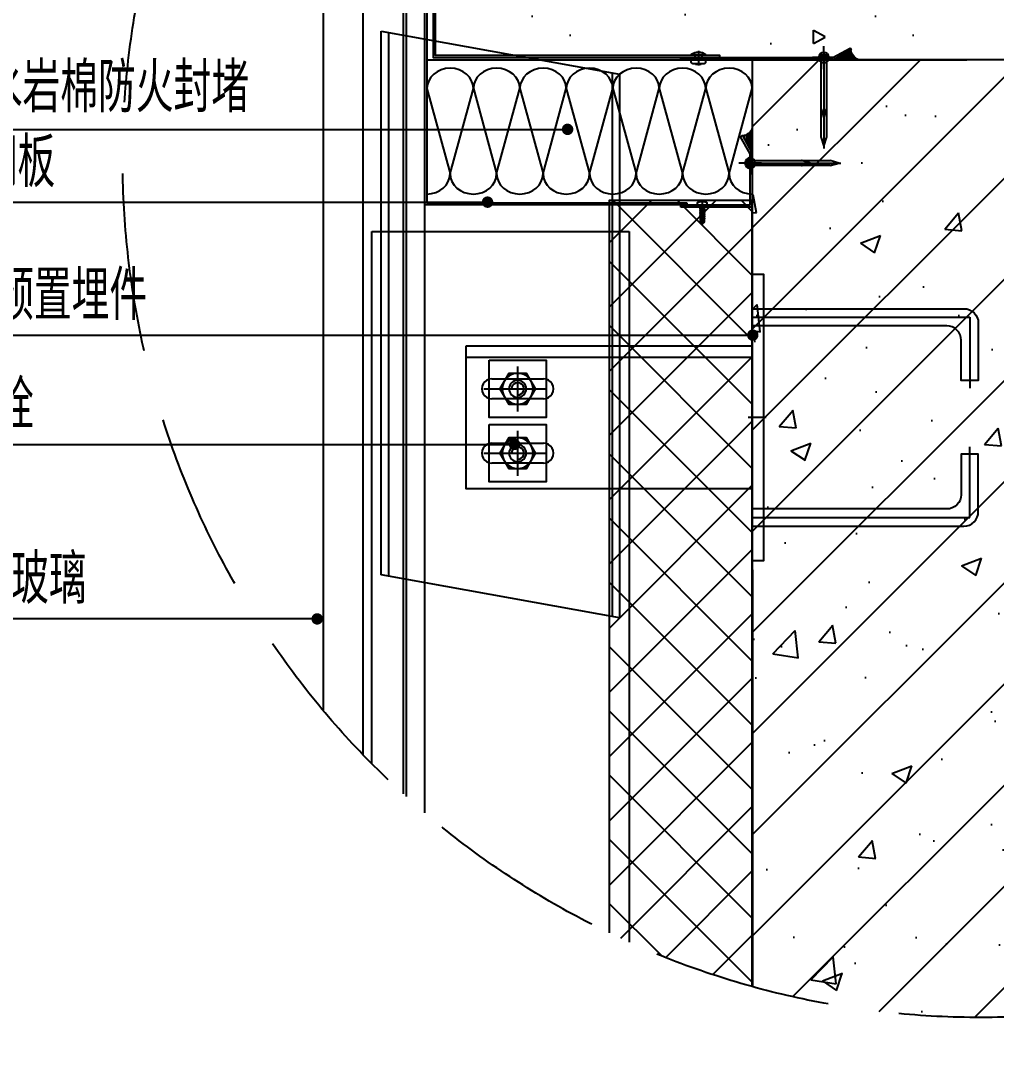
# Model space of a CAD drawing. Extents: x 198753 to 882193, y -399300 to 132460.
# Drawn here: x 345487 to 346852, y -188472 to -187037 of the extents above; entities that cross this region are included whole.
import ezdxf

# ---------------------------------------------------------------- set-up
doc = ezdxf.new("R2010")
doc.units = 0
doc.header["$LTSCALE"] = 1000
doc.header["$MEASUREMENT"] = 0
for name, pattern in [('CENTER', [50.8, 31.75, -6.35, 6.35, -6.35]), ('DASH', [0.35, 0.25, -0.1]), ('DASHDOT2', [0.5, 0.25, -0.125, 0, -0.125]), ('DLAD4103$0$DASHED', [19.05, 12.7, -6.35])]:
    doc.linetypes.add(name, pattern=pattern)
for name, color, linetype in [('01-标注_符号', 200, 'Continuous'), ('02-TEXT_标注', 130, 'Continuous'), ('05-填充_天正', 26, 'Continuous'), ('A-D-玻璃剖线', 130, 'Continuous'), ('A-D-金属剖线', 200, 'Continuous'), ('A-SUR_保温', 222, 'Continuous'), ('A-SUR_面层', 191, 'Continuous'), ('A_STR-砼柱', 51, 'Continuous'), ('D_铝板', 181, 'Continuous'), ('PJ', 4, 'Continuous'), ('ZX', 14, 'CENTER'), ('钢龙骨', 173, 'Continuous')]:
    doc.layers.add(name, color=color, linetype=linetype)
doc.layers.add('04-不打印_辅助线', color=165, linetype='Continuous', plot=False)
doc.styles.add('_TCH_DIM', font='ROS1', dxfattribs={"width": 0.8, "bigfont": 'JD'})
pattern_1 = [(270, (153642.4788, 448171.3819), (-1.5875, -0.79375), [0, -1.5875])]
pattern_2 = [(0, (55467.9, -19886.7), (240, 480), [0, -480]), (0, (55187.1, -19951.5), (240, 480), [0, -480]), (0, (55343.1, -19956.3), (240, 480), [0, -480]), (0, (55513.5, -19814.7), (240, 480), [0, -480]), (0, (55314.3, -19980.3), (240, 480), [0, -480]), (0, (55561.5, -19512.3), (240, 480), [0, -480]), (0, (55415.1, -19550.7), (240, 480), [0, -480]), (0, (55491.9, -19610.7), (240, 480), [0, -480]), (0, (55100.7, -19620.3), (240, 480), [0, -480]), (0, (55335.9, -19641.9), (240, 480), [0, -480]), (0, (55244.7, -19764.3), (240, 480), [0, -480]), (0, (55249.5, -19944.3), (240, 480), [0, -480]), (0, (55429.5, -19963.5), (240, 480), [0, -480]), (0, (55561.5, -19752.3), (240, 480), [0, -480]), (0, (55112.7, -19826.7), (240, 480), [0, -480]), (0, (55153.5, -19745.1), (240, 480), [0, -480]), (0, (55340.7, -19778.7), (240, 480), [0, -480]), (0, (55273.5, -19848.3), (240, 480), [0, -480]), (0, (55235.1, -19689.9), (240, 480), [0, -480]), (0, (55295.1, -19509.9), (240, 480), [0, -480]), (0, (55131.9, -19927.5), (240, 480), [0, -480]), (0, (55395.9, -19608.3), (240, 480), [0, -480]), (0, (55172.7, -19601.1), (240, 480), [0, -480]), (0, (55134.3, -19538.7), (240, 480), [0, -480]), (130.601294, (55532.036, -19662.57), (-1199.999987, 1440.000006), [21.0732, -8829.689]), (18.43495, (55497.75, -19653.43), (1200, 480), [21.684, -3014.1023]), (90, (55497.75, -19674), (240, 480), [20.5714, -939.4285]), (161.56505, (55518.32, -19680.856), (-1200, 479.99996), [21.684, -3014.1023]), (53.1301, (55518.32, -19680.86), (240, 480), [22.857, -2377.143]), (135, (55536.6, -19925.43), (-240, 480), [19.395, -1338.25]), (45, (55509.18, -19925.43), (240, 480), [19.395, -1338.25]), (135, (55522.9, -19939.14), (-240, 480), [19.395, -1338.25]), (45, (55522.9, -19939.14), (240, 480), [19.395, -1338.25]), (116.565, (55305.75, -19603.14), (-4e-05, 960), [25.555, -511.101]), (180, (55294.3, -19580.3), (-240, 480), [27.4286, -452.5714]), (63.435, (55255.46, -19603.14), (2e-06, 960), [25.555, -511.101]), (116.565, (55266.9, -19626), (-4e-05, 960), [25.555, -511.101]), (0, (55266.9, -19626), (240, 480), [27.4286, -452.5714]), (63.435, (55294.32, -19626), (2e-06, 960), [25.555, -511.101]), (107.10273, (55486.322, -19765.427), (-719.9999725, 2400.000004), [31.089, -13026.322]), (143.97263, (55477.18, -19735.713), (-4559.999942, 3359.999996), [31.089, -6497.616]), (180, (55452.04, -19717.43), (-240, 480), [29.7143, -450.2857]), (36.02737, (55397.18, -19735.713), (4559.999966, 3359.999964), [31.089, -6497.616]), (71.56505, (55388.036, -19763.14), (720, 2400), [28.912, -3006.874]), (107.10273, (55397.179, -19792.856), (-719.9999725, 2400.000004), [31.089, -13026.322]), (143.97263, (55422.32, -19811.14), (-4559.999942, 3359.999996), [31.089, -6497.616]), (0, (55422.3, -19811.14), (240, 480), [29.7143, -450.2857]), (36.02737, (55452.036, -19811.14), (4559.999966, 3359.999964), [31.089, -6497.616]), (71.56505, (55477.18, -19792.856), (720, 2400), [28.912, -3006.874]), (150.25512, (55490.893, -19541.427), (-720, 479.99999), [18.428, -3851.4557]), (90, (55474.9, -19550.57), (240, 480), [18.2857, -941.714]), (29.74488, (55474.893, -19550.57), (720, 480), [18.428, -3851.4557]), (116.565, (55378.9, -19882), (-4e-05, 960), [25.555, -511.101]), (168.69007, (55367.465, -19859.14), (-2160, 479.99999), [23.31, -4871.7484]), (41.185925, (55326.322, -19870.57), (5999.999964, 5279.999954), [24.2975, -10180.6416]), (90, (55326.32, -19893.43), (240, 480), [22.857, -937.143]), (138.814074, (55344.607, -19909.427), (-5999.999893, 5280.000034), [24.2975, -10180.6416]), (16.699244, (55344.607, -19909.427), (7919.99994, 2399.999975), [23.8636, -9998.83]), (60.945396, (55367.465, -19902.57), (240, 479.999996), [23.533, -9860.2716]), (109.983106, (55177.75, -19680.856), (-1200.000005, 3359.999991), [26.7536, -11209.758]), (155.556045, (55168.607, -19655.713), (-3120.000012, 1439.99997), [27.6184, -11572.105]), (24.443955, (55118.322, -19655.713), (3120.000002, 1439.999993), [27.6184, -11572.105]), (70.016893, (55109.179, -19680.856), (1200.000004, 3359.999992), [26.7536, -11209.758]), (109.983106, (55118.322, -19705.998), (-1200.000005, 3359.999991), [26.7536, -11209.758]), (160.01689, (55143.465, -19715.14), (-1200, 479.99998), [26.7536, -5591.502]), (19.98311, (55143.465, -19715.14), (1199.999993, 480), [26.7536, -5591.502]), (70.016893, (55168.607, -19705.998), (1200.000004, 3359.999992), [26.7536, -11209.758]), (122.00538, (55356.036, -19724.284), (-240.00003, 479.999975), [21.5634, -4506.747]), (18.43495, (55324.036, -19712.856), (1200, 480), [21.684, -3014.1023]), (90, (55324.04, -19733.43), (240, 480), [20.5714, -939.4285]), (161.56505, (55344.61, -19740.284), (-1200, 479.99996), [21.684, -3014.1023]), (54.46232, (55344.607, -19740.284), (1679.999998, 2399.999996), [19.6625, -8238.569]), (116.565, (55216.6, -19840.86), (-4e-05, 960), [25.555, -511.101]), (180, (55205.2, -19818), (-240, 480), [25.143, -454.857]), (59.03624, (55166.32, -19840.856), (240, 479.999998), [26.656, -5571.0576]), (120.96376, (55180.036, -19863.713), (-240.000033, 479.999978), [26.656, -5571.0576]), (0, (55180.04, -19863.7), (240, 480), [25.143, -454.857]), (63.435, (55205.2, -19863.7), (2e-06, 960), [25.555, -511.101])]

# ---------------------------------------------------------------- blocks, each defined once
blk = doc.blocks.new('A$C440A718A')
at = {"layer": '01-标注_符号'}
for p, q in [((-22.769, 58.541), (-43.418, 58.541)), ((7.382, 58.541), (-22.769, 58.541)), ((-22.36, -9.083), (-43.418, -9.083)), ((-10.418, -9.083), (-22.36, -9.083))]:
    blk.add_line(p, q, dxfattribs=at)
at = {"layer": '01-标注_符号', "const_width": 0.4}
for points in [[(7.582, 58.541, 1), (7.182, 58.541, 1)], [(-1.679, 39.953, 1), (-1.279, 39.953, 1)], [(6.888, 25.135, 1), (7.288, 25.135, 1)], [(1.292, 20.046, 1), (1.692, 20.046, 1)], [(19.834, 10.751, 1), (20.234, 10.751, 1)], [(3.182, 3.113, 1), (3.582, 3.113, 1)], [(-10.218, -9.083, 1), (-10.618, -9.083, 1)]]:
    blk.add_lwpolyline(points, format="xyb", close=True, dxfattribs=at)
at = {"layer": '01-标注_符号'}
for points in [[(-43.188, 39.953), (-1.479, 39.953)], [(-43.418, 25.135), (7.088, 25.135)], [(-43.418, 20.046), (1.492, 20.046)], [(-43.418, 10.751), (20.034, 10.751)], [(-43.418, 3.113), (3.382, 3.113)]]:
    blk.add_lwpolyline(points, dxfattribs=at)
at = {"layer": '02-TEXT_标注', "style": '_TCH_DIM'}
for s, height, width, p in [('水泥压力板', 3.4729, 0.8, (-42.368, 59.591)), ('铝合金隐框横梁', 3.4729, 0.8, (-43.188, 41.003)), ('厚憎水岩棉防火封堵', 3.4729, 0.8, (-38.938, 26.329)), ('100', 3.5, 0.64, (-43.418, 26.329)), ('2', 3.5, 0.64, (-43.418, 21.096)), ('厚镀锌钢板', 3.4729, 0.8, (-41.925, 21.096)), ('热浸镀锌预置埋件', 3.4729, 0.8, (-43.418, 11.801)), ('不锈钢螺栓', 3.4729, 0.8, (-43.418, 4.163)), ('钢化中空玻璃', 3.4729, 0.8, (-42.368, -8.033))]:
    blk.add_text(s, height=height, dxfattribs=dict(at, width=width)).set_placement(p)
blk = doc.blocks.new('MB-1')
blk.add_line((0, 0), (10.96, 0))
blk.add_lwpolyline([(8, -100), (0, -100), (0, 100), (8, 100)], close=True)
for points in [[(8, 76), (-140, 76, 0.414214), (-150, 66), (-150, 25.74), (-138, 25.74), (-138, 54, -0.414214), (-128, 64), (8, 64)], [(8, -76), (-140, -76, -0.414214), (-150, -66), (-150, -25.74), (-138, -25.74), (-138, -54, 0.414214), (-128, -64), (8, -64)]]:
    blk.add_lwpolyline(points, format="xyb")
at = {"linetype": 'DASHDOT2', "ltscale": 20}
for points in [[(8, 70), (-144, 70), (-144, 20.51)], [(8, -70), (-144, -70), (-144, -20.51)]]:
    blk.add_lwpolyline(points, dxfattribs=at)
blk = doc.blocks.new('射钉YD62')
at = {"layer": 'PJ'}
for p, q in [((-56.03, 1.79), (-62, 0)), ((-62, 0), (-56.03, -1.79)), ((-55.97, 1.8), (-0.2, 1.8)), ((0, 3.4), (0, 2)), ((0, 2), (0, -2)), ((0.65, 3.6), (0.2, 3.6)), ((-0.2, -1.8), (-55.97, -1.8)), ((0, -2), (0, -3.4)), ((0.65, -3.6), (0.2, -3.6))]:
    blk.add_line(p, q, dxfattribs=at)
for centre, radius, start, end in [((-55.97, 1.6), 0.2, 90, 106.69924), ((-0.2, 2), 0.2, 270, 0), ((0.2, 3.4), 0.2, 90, 180), ((0.65, 3.4), 0.2, 37.31298, 90), ((-3.81, 0), 5.81, 322.68702, 37.31298), ((-55.97, -1.6), 0.2, 253.30076, 270), ((-0.2, -2), 0.2, 0, 90), ((0.2, -3.4), 0.2, 180, 270), ((0.65, -3.4), 0.2, 270, 322.68702)]:
    blk.add_arc(centre, radius, start, end, dxfattribs=at)
at = {"layer": 'ZX', "ltscale": 0.1}
blk.add_line((3.56, 0), (-63.47, 0), dxfattribs=at)
blk = doc.blocks.new('射钉TD42右')
at = {"layer": 'PJ'}
blk.add_circle((0, 0), 3.6, dxfattribs=at)
at = {"layer": 'PJ', "linetype": 'DLAD4103$0$DASHED', "ltscale": 0.1}
blk.add_circle((0, 0), 1.8, dxfattribs=at)
at = {"layer": 'ZX', "ltscale": 0.1}
for p, q in [((0, -8), (0, 8)), ((8, 0), (-8, 0))]:
    blk.add_line(p, q, dxfattribs=at)
blk = doc.blocks.new('MD-1')
blk.add_line((0, 2.61), (0, -7.57))
for points in [[(5, 0, 0.376048), (-5, 0)], [(-2, -6.37), (-2, -6.5, 0.414214), (-1.62, -6.88), (1.62, -6.88, 0.414214), (2, -6.5), (2, -6.37)]]:
    blk.add_lwpolyline(points, format="xyb")
for points in [[(-5, -0.62), (5, -0.62), (5, 0), (-5, 0)], [(-2.5, -3.62), (-2.5, -0.62), (2.5, -0.62), (2.5, -3.62)]]:
    blk.add_lwpolyline(points, close=True)
blk.add_lwpolyline([(5, -5.38), (5, -4.62, 0.414214), (4, -3.62), (-4, -3.62, 0.414214), (-5, -4.62), (-5, -5.38, 0.414214), (-4, -6.37), (4, -6.37, 0.414214)], format="xyb", close=True)
blk = doc.blocks.new('$LinePat$岩棉板')
at = {"color": 0}
for p, q in [((0, -17), (12, -67)), ((12, -67), (24, -17))]:
    blk.add_line(p, q, dxfattribs=at)
for centre, start, end in [((12, -17), 0, 180), ((0, -67), 270, 0), ((24, -67), 180, 270)]:
    blk.add_arc(centre, 12, start, end, dxfattribs=at)
at = {"layer": 'Defpoints'}
blk.add_point((0, 0.15), dxfattribs=at)
at = {"layer": 'Defpoints', "color": 0}
blk.add_point((24, -84), dxfattribs=at)
blk = doc.blocks.new('halksjdhasjkld')
at = {"layer": '05-填充_天正'}
h = blk.add_hatch(dxfattribs=at)
h.set_pattern_fill('加气混凝土', color=256, scale=40, style=0)
h.set_pattern_definition(pattern_2)
h.paths.add_polyline_path([(62214.6, 20832.2), (62214.6, 20732.2), (62891.6, 20732.2), (62891.6, 20832.2)])
h = blk.add_hatch(dxfattribs=at)
h.set_pattern_fill('加气混凝土', color=256, scale=40, style=0)
h.set_pattern_definition(pattern_2)
edge = h.paths.add_edge_path()
edge.add_arc((62911.3, 20593.4), 1200, 6.6408, 11.4772)
edge.add_line((64087.3, 20832.2), (62891.6, 20832.2))
edge.add_line((62891.6, 20832.2), (62891.6, 20732.2))
edge.add_line((62891.6, 20732.2), (64103.2, 20732.2))
h = blk.add_hatch(dxfattribs=at)
h.set_pattern_fill('钢筋混凝土', color=256, scale=40, style=0)
h.set_pattern_definition([(45, (55326.32, -19740.28), (-70.71068, 70.71068), []), (50, (55326.32, -19740.28), (286.9041, -25.1009), [30, -330]), (355, (55326.32, -19740.28), (-55.5005, 300.8769), [24, -264]), (100.4514, (55350.23, -19742.38), (231.4038, 275.7758), [25.496, -280.4568]), (46.1842, (55326.32, -19660.3), (426.8964, -66.2076), [45, -495]), (96.6356, (55361.9, -19665.8), (373.865, 389.647), [38.244, -420.685]), (351.1842, (55326.3, -19660.3), (373.865, 389.6474), [36, -396]), (21, (55366.32, -19680.28), (238.7628, -161.0476), [30, -330]), (326, (55366.32, -19680.28), (97.3261, 290.06), [24, -264]), (71.4514, (55386.22, -19693.7), (336.089, 129.0122), [25.496, -280.4568]), (37.5, (55326.32, -19740.28), (4.86394, 133.15754), [0, -260.8, 0, -268, 0, -265]), (7.5, (55326.32, -19740.28), (105.2278, 157.7647), [0, -152.8, 0, -254.8, 0, -101]), (327.5, (55237.12, -19740.28), (213.52897, -9.02195), [0, -100, 0, -312, 0, -414]), (317.5, (55197.12, -19740.28), (233.2745, 40.042), [0, -130, 0, -207.2, 0, -294])])
edge = h.paths.add_edge_path()
edge.add_arc((62911.3, 20593.4), 1200, 254.5516, 283.5108)
edge.add_line((63191.6, 19426.6), (63191.6, 20732.2))
edge.add_line((63191.6, 20732.2), (62591.6, 20732.2))
edge.add_line((62591.6, 20732.2), (62591.6, 19436.7))
at = {"layer": 'A-SUR_保温'}
h = blk.add_hatch(dxfattribs=at)
h.set_pattern_fill('DOTS', color=256, angle=90, style=0)
h.set_pattern_definition(pattern_1)
edge = h.paths.add_edge_path()
edge.add_arc((62575.8, 20642.6), 17, 278.2118, 338.3321, ccw=False)
edge.add_line((62578.2, 20625.7), (62591.6, 20601.3))
edge.add_line((62591.6, 20601.3), (62591.6, 20608.6))
edge.add_line((62591.6, 20608.6), (62591.6, 20636.3))
at = {"layer": '钢龙骨'}
h = blk.add_hatch(dxfattribs=at)
h.set_pattern_fill('DOTS', color=256, angle=90, style=0)
h.set_pattern_definition(pattern_1)
edge = h.paths.add_edge_path()
edge.add_arc((62746.4, 20748), 17, 188.2118, 248.3321, ccw=False)
edge.add_line((62729.6, 20745.6), (62705.2, 20732.2))
edge.add_line((62705.2, 20732.2), (62712.5, 20732.2))
edge.add_line((62712.5, 20732.2), (62740.1, 20732.2))
for p, q in [((62191.6, 20316.2), (62591.6, 20316.2)), ((62223.6, 20284.9), (62223.6, 20284.9)), ((62227.6, 20286.2), (62299.6, 20286.2)), ((62223.6, 20258.9), (62223.6, 20258.9)), ((62299.6, 20258.2), (62227.6, 20258.2)), ((62611, 20232.2), (62585.7, 20232.2)), ((62223.6, 20194.9), (62223.6, 20194.9)), ((62227.6, 20196.2), (62299.6, 20196.2)), ((62223.6, 20168.9), (62223.6, 20168.9)), ((62299.6, 20168.2), (62227.6, 20168.2))]:
    blk.add_line(p, q)
at = {"linetype": 'CENTER'}
for p, q in [((62263.6, 20240.4), (62263.6, 20303.4)), ((62216.2, 20272.2), (62304.5, 20272.2)), ((62231.2, 20272.2), (62290.1, 20272.2)), ((62263.6, 20150.4), (62263.6, 20213.4)), ((62216.2, 20182.2), (62304.5, 20182.2)), ((62231.2, 20182.2), (62290.1, 20182.2))]:
    blk.add_line(p, q, dxfattribs=at)
for points in [[(62133.6, 19679.4), (62133.6, 20866.9), (62105.6, 20866.9, 0.414214), (62103.6, 20864.9), (62103.6, 19705.8)], [(62263.6, 20263.6, 2.414214), (62255, 20272.2)], [(62263.6, 20173.6, 2.414214), (62255, 20182.2)]]:
    blk.add_lwpolyline(points, format="xyb")
blk.add_lwpolyline([(62133.6, 20862.9), (62107.6, 20862.9), (62107.6, 19702.2)])
for points in [[(62191.6, 20332.2), (62591.6, 20332.2), (62591.6, 20132.2), (62191.6, 20132.2)], [(62223.6, 20312.2), (62303.6, 20312.2), (62303.6, 20232.2), (62223.6, 20232.2)], [(62238.6, 20272.2), (62251.1, 20250.6), (62276.1, 20250.6), (62288.5, 20272.2), (62276, 20293.8), (62251.1, 20293.8)], [(62223.6, 20222.2), (62303.6, 20222.2), (62303.6, 20142.2), (62223.6, 20142.2)], [(62238.6, 20182.2), (62251.1, 20160.6), (62276.1, 20160.6), (62288.5, 20182.2), (62276, 20203.8), (62251.1, 20203.8)]]:
    blk.add_lwpolyline(points, close=True)
for points in [[(62263.6, 20250.6, 1), (62263.6, 20293.8, 1)], [(62263.6, 20284.2, 1), (62263.6, 20260.2, 1)], [(62263.6, 20160.6, 1), (62263.6, 20203.8, 1)], [(62263.6, 20194.2, 1), (62263.6, 20170.2, 1)]]:
    blk.add_lwpolyline(points, format="xyb", close=True)
for centre, start, end in [((62227.6, 20272.2), 89.9912, 270.0088), ((62299.6, 20272.2), 269.9912, 90.0088), ((62227.6, 20182.2), 89.9912, 270.0088), ((62299.6, 20182.2), 269.9912, 90.0088)]:
    blk.add_arc(centre, 14, start, end)
at = {"layer": '01-标注_符号', "linetype": 'Continuous'}
blk.add_open_spline([(63021.2, 19398.4), (62892.2, 18607.9), (62580, 17625.2), (61389.7, 15291.2), (62383.2, 13491.3), (63478.1, 12941)], degree=3, knots=[0, 0, 0, 0, 2446.097523, 4171.565669, 7362.676909, 7362.676909, 7362.676909, 7362.676909], dxfattribs=at)
at = {"layer": '04-不打印_辅助线', "ltscale": 0.1}
blk.add_line((62581.5, 20587.8), (62675.6, 20587.8), dxfattribs=at)
at = {"layer": '04-不打印_辅助线'}
blk.add_lwpolyline([(62521.6, 20536.1), (62521.6, 20501.8)], dxfattribs=at)
at = {"layer": 'A-D-玻璃剖线'}
for p, q in [((62047.6, 19760.2), (62047.6, 21426.5)), ((61991.6, 21364.3), (61991.6, 19822.5))]:
    blk.add_line(p, q, dxfattribs=at)
at = {"layer": 'A-D-金属剖线'}
for p, q in [((62133.6, 20529.2), (62133.6, 20832.9)), ((62136.6, 20832.9), (62136.6, 20532.2)), ((62500.1, 20529.2), (62133.6, 20529.2)), ((62136.6, 20532.2), (62500.1, 20532.2)), ((62500.1, 20532.2), (62500.1, 20529.2))]:
    blk.add_line(p, q, dxfattribs=at)
for points in [[(62546.3, 20735.2), (62546.3, 20738.2), (62148.6, 20738.2), (62148.6, 20832.3), (62162, 20856.4), (62159.4, 20858), (62145.6, 20833.1), (62145.6, 20735.2)], [(62491.6, 20735.2), (62491.6, 20735.2), (62491.6, 20735.2), (62704.4, 20735.2), (62728.5, 20748.5), (62730, 20745.9), (62705.2, 20732.2), (62491.6, 20732.2)], [(62491.6, 20526.2), (62491.6, 20529.2), (62588.6, 20529.2), (62588.6, 20600.5), (62575.3, 20624.6), (62577.9, 20626.2), (62591.6, 20601.3), (62591.6, 20526.2)]]:
    blk.add_lwpolyline(points, close=True, dxfattribs=at)
at = {"layer": 'A-SUR_保温'}
for p, q in [((62591.6, 20602.2), (62591.8, 19436.7)), ((62391.6, 20476.1), (62450.7, 20535.2)), ((62391.6, 20386.3), (62540.5, 20535.2)), ((62591.6, 20340.6), (62397.1, 20535.2)), ((62591.6, 20430.4), (62486.9, 20535.2)), ((62591.6, 20520.2), (62576.7, 20535.2)), ((62391.6, 20296.5), (62591.6, 20496.5)), ((62591.6, 20250.8), (62391.6, 20450.8)), ((62391.6, 20206.7), (62591.6, 20406.7)), ((62591.6, 20161), (62391.6, 20361)), ((62391.6, 20116.9), (62591.6, 20316.9)), ((62591.6, 20071.2), (62391.6, 20271.2)), ((62391.6, 20027.1), (62591.6, 20227.1)), ((62591.6, 19981.4), (62391.6, 20181.4)), ((62391.6, 19937.3), (62591.6, 20137.3)), ((62591.6, 19891.6), (62391.6, 20091.6)), ((62391.6, 19847.5), (62591.6, 20047.5)), ((62591.6, 19801.8), (62391.6, 20001.8)), ((62391.6, 19757.7), (62591.6, 19957.7)), ((62591.6, 19712), (62391.6, 19912)), ((62391.6, 19667.8), (62591.6, 19867.8)), ((62591.6, 19622.2), (62391.6, 19822.2)), ((62391.6, 19578), (62591.6, 19778)), ((62591.6, 19532.4), (62391.6, 19732.4)), ((62407.6, 19504.2), (62591.6, 19688.2)), ((62591.6, 19442.6), (62391.6, 19642.6)), ((62470.5, 19477.3), (62591.6, 19598.4)), ((62464.9, 19479.5), (62391.6, 19552.8)), ((62536.4, 19453.4), (62591.6, 19508.6))]:
    blk.add_line(p, q, dxfattribs=at)
blk.add_lwpolyline([(62591.6, 19436.7), (62591.6, 20535.2), (62391.6, 20535.2), (62391.6, 19511.7)], dxfattribs=at)
at = {"layer": 'A-SUR_保温', "linetype": 'DASH'}
blk.add_circle((62911.3, 20593.4), 1200, dxfattribs=at)
at = {"layer": 'A-SUR_面层'}
blk.add_line((62136.6, 20732.2), (62891.6, 20732.2), dxfattribs=at)
at = {"layer": 'A_STR-砼柱'}
for p, q in [((63191.6, 20732.2), (62591.6, 20732.2)), ((62591.6, 20732.2), (62591.6, 19436.7))]:
    blk.add_line(p, q, dxfattribs=at)
at = {"layer": '钢龙骨'}
for p, q in [((62072.9, 20012.2), (62072.9, 20772.2)), ((62072.9, 20772.2), (62405.9, 20712.2)), ((62082.9, 20770), (62082.9, 20010)), ((62691.6, 20742.3), (62691.6, 20648.2)), ((62684.4, 20736.5), (62684.4, 20735.6)), ((62684.8, 20735.2), (62687.6, 20735.2)), ((62687.6, 20735.2), (62695.6, 20735.2)), ((62688, 20663.2), (62688, 20734.8)), ((62695.2, 20734.8), (62695.2, 20663.2)), ((62695.6, 20735.2), (62698.4, 20735.2)), ((62698.8, 20736.5), (62698.8, 20735.6)), ((62395.9, 20714.4), (62395.9, 19954.4)), ((62405.9, 20712.2), (62405.9, 19952.2)), ((62688.1, 20663.1), (62691.6, 20651.2)), ((62691.6, 20651.2), (62695.2, 20663.1)), ((62587.3, 20595), (62588.2, 20595)), ((62588.6, 20591.8), (62588.6, 20594.6)), ((62588.6, 20583.8), (62588.6, 20591.8)), ((62588.6, 20581), (62588.6, 20583.8)), ((62589, 20591.4), (62660.6, 20591.4)), ((62660.6, 20584.2), (62589, 20584.2)), ((62672.6, 20587.8), (62660.7, 20591.3)), ((62660.7, 20584.2), (62672.6, 20587.8)), ((62587.3, 20580.6), (62588.2, 20580.6)), ((62059.6, 19748, 0), (62059.6, 20492.2, 0)), ((62059.6, 20492.2, 0), (62419.6, 20492.2, 0)), ((62419.6, 20492.2, 0), (62419.6, 19498.7, 0)), ((62405.9, 19952.2), (62072.9, 20012.2))]:
    blk.add_line(p, q, dxfattribs=at)
for points in [[(62740.1, 20732.2, -0.268512), (62729.6, 20745.6), (62705.2, 20732.2), (62712.5, 20732.2)], [(62591.6, 20636.3, -0.268512), (62578.2, 20625.7), (62591.6, 20601.3), (62591.6, 20608.6)]]:
    blk.add_lwpolyline(points, format="xyb", close=True, dxfattribs=at)
for points in [[(62514.6, 20532.1, -0.13993), (62520.8, 20534.3)], [(62514.6, 20532.1), (62514.6, 20529.1), (62518.8, 20529.1, -0.414214), (62519, 20528.9), (62519, 20527.5), (62518.1, 20527), (62519, 20526.5), (62519, 20524.9), (62518.1, 20524.4), (62519, 20523.9), (62519, 20522.3), (62524.3, 20521.4)], [(62525.2, 20520.8), (62524.3, 20520.3), (62524.3, 20518.8), (62525.2, 20518.2), (62524.3, 20517.7), (62524.3, 20516.2), (62525.2, 20515.6), (62524.3, 20515.1), (62524.3, 20513.6), (62525.2, 20513), (62524.3, 20512.5), (62524.3, 20511), (62525.2, 20510.4), (62524.3, 20509.9), (62524.3, 20505.2), (62522.2, 20503.1), (62521.6, 20503.1), (62521, 20503.1), (62519, 20505.2), (62519, 20510.9), (62518.1, 20511.4), (62519, 20511.9), (62519, 20513.5), (62518.1, 20514), (62519, 20514.5), (62519, 20516.1), (62518.1, 20516.6), (62519, 20517.1), (62519, 20518.7), (62518.1, 20519.2), (62519, 20519.7), (62519, 20521.3), (62518.1, 20521.8), (62525.2, 20520.8), (62524.3, 20521.4), (62524.3, 20522.9), (62525.2, 20523.4), (62524.3, 20524), (62524.3, 20525.5), (62525.2, 20526), (62524.3, 20526.6), (62524.3, 20528.1), (62525.2, 20528.6), (62525, 20528.8, -0.767327), (62525.1, 20529.1), (62528.6, 20529.1), (62528.6, 20532.1)], [(62522.4, 20534.3, -0.13993), (62528.6, 20532.1)], [(62519, 20510.9), (62521.1, 20510.5, -1.930606), (62522.2, 20510.3), (62524.3, 20509.9)], [(62519, 20505.2, -0.179236), (62522.2, 20503.1)]]:
    blk.add_lwpolyline(points, format="xyb", dxfattribs=at)
for points in [[(62518.1, 20527), (62525.2, 20526)], [(62518.1, 20524.4), (62525.2, 20523.4)], [(62518.8, 20529.1), (62525.1, 20529.1)], [(62518.9, 20529.1), (62524.3, 20528.1)], [(62519, 20527.5), (62524.3, 20526.6)], [(62519, 20526.5), (62524.3, 20525.5)], [(62519, 20524.9), (62524.3, 20524)], [(62519, 20523.9), (62524.3, 20522.9)], [(62522.4, 20534.3), (62522.4, 20533.5), (62520.8, 20533.5), (62520.8, 20534.3)], [(62521.6, 20529.1), (62525.2, 20528.6)], [(62518.1, 20521.8), (62519, 20522.3)], [(62518.1, 20519.2), (62525.2, 20518.2)], [(62518.1, 20516.6), (62525.2, 20515.6)], [(62518.1, 20514), (62525.2, 20513)], [(62518.1, 20511.4), (62521.1, 20511)], [(62519, 20521.3), (62524.3, 20520.3)], [(62519, 20519.7), (62524.3, 20518.8)], [(62519, 20518.7), (62524.3, 20517.7)], [(62519, 20517.1), (62524.3, 20516.2)], [(62519, 20516.1), (62524.3, 20515.1)], [(62519, 20514.5), (62524.3, 20513.6)], [(62519, 20513.5), (62524.3, 20512.5)], [(62519, 20511.9), (62521.6, 20511.5)], [(62521.1, 20510.5), (62522.2, 20503.1)], [(62522, 20511.4), (62524.3, 20511)], [(62522.3, 20510.8), (62525.2, 20510.4)]]:
    blk.add_lwpolyline(points, dxfattribs=at)
for centre, radius, start, end in [((62691.6, 20727.5), 11.6, 52.687, 127.313), ((62684.8, 20736.5), 0.4, 127.313, 180), ((62684.8, 20735.6), 0.4, 180, 270), ((62687.6, 20734.8), 0.4, 0, 90), ((62695.6, 20734.8), 0.4, 90, 180), ((62698.4, 20735.6), 0.4, 270, 0), ((62698.4, 20736.5), 0.4, 0, 52.687), ((62688.4, 20663.2), 0.4, 180, 196.6992), ((62694.8, 20663.2), 0.4, 343.3008, 0), ((62596.3, 20587.8), 11.6, 142.687, 217.313), ((62587.3, 20594.6), 0.4, 90, 142.687), ((62587.3, 20581), 0.4, 217.313, 270), ((62588.2, 20594.6), 0.4, 0, 90), ((62588.2, 20581), 0.4, 270, 0), ((62589, 20591.8), 0.4, 180, 270), ((62589, 20583.8), 0.4, 90, 180), ((62660.6, 20591), 0.4, 73.3008, 90), ((62660.6, 20584.6), 0.4, 270, 286.6992)]:
    blk.add_arc(centre, radius, start, end, dxfattribs=at)
at = {"xscale": 20, "yscale": 20, "zscale": 20}
blk.add_blockref('A$C440A718A', (62191.6, 20132.2), dxfattribs=at)
at = {"extrusion": (0, 0, -1), "xscale": 2, "yscale": 2, "zscale": -2}
for p, rotation in [((-62691.6, 20735.2), 270), ((-62588.6, 20587.8), 180)]:
    blk.add_blockref('射钉TD42右', p, dxfattribs=dict(at, rotation=rotation))
at = {"xscale": 2, "yscale": 2, "zscale": 2}
for p, rotation in [((62691.6, 20735.2), 90), ((62588.6, 20587.8), 180)]:
    blk.add_blockref('射钉YD62', p, dxfattribs=dict(at, rotation=rotation))
at = {"extrusion": (0, 0, -1), "xscale": 2, "yscale": 2, "zscale": -2}
blk.add_blockref('MB-1', (-62607.6, 20232.2), dxfattribs=at)
at = {"layer": 'A-SUR_保温', "extrusion": (0, 0, -1), "xscale": 2, "yscale": 2, "zscale": -2}
blk.add_blockref('MD-1', (-62516.3, 20739.4), dxfattribs=at)
at = {"layer": 'A-SUR_保温', "xscale": 2.708293838468417, "yscale": 2.376758024930287, "zscale": 2.376758024930287, "rotation": 359.9999973778586}
for p in [(62136.6, 20732.2), (62201.6, 20732.2), (62266.6, 20732.2), (62331.6, 20732.2), (62396.6, 20732.2), (62461.6, 20732.2), (62526.6, 20732.2)]:
    blk.add_blockref('$LinePat$岩棉板', p, dxfattribs=at)

msp = doc.modelspace()

# ---------------------------------------------------------------- block references
at = {"layer": 'D_铝板'}
msp.add_blockref('halksjdhasjkld', (283918.6, -207824.4), dxfattribs=at)

doc.saveas('drawing.dxf')
